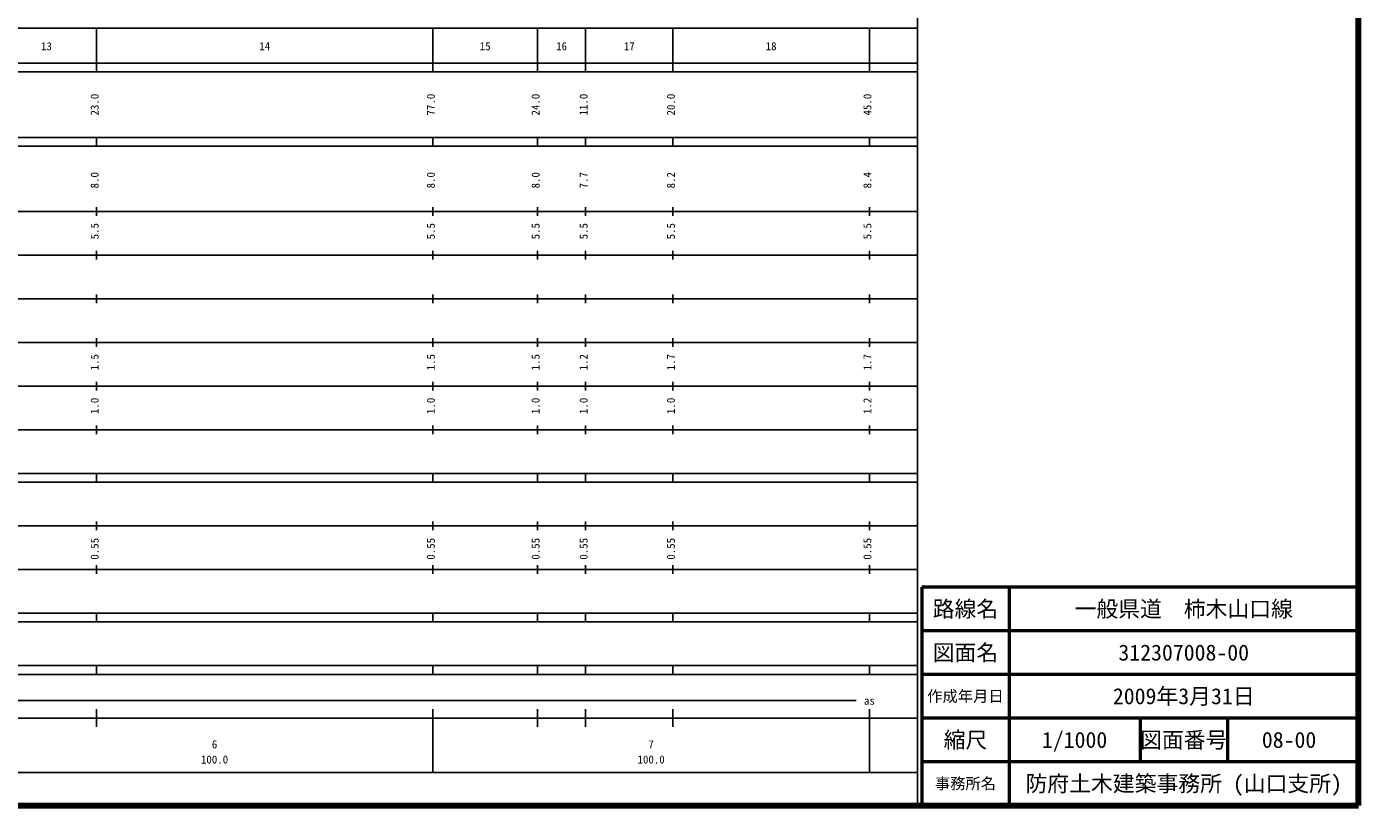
# Model space of a CAD drawing. Units: millimetres on the paper, enlarged 1000 times. Extents: x 40000 to 680000, y 20000 to 380000.
# Drawn here: x 374959 to 680000, y 20000 to 198357 of the extents above; entities that cross this region are included whole.
import ezdxf
from ezdxf.enums import TextEntityAlignment as Align

# ---------------------------------------------------------------- set-up
doc = ezdxf.new("R2010")
doc.units = ezdxf.units.MM
doc.header["$LTSCALE"] = 1000
for name, color, linetype, lineweight in [('M-TTL', 2, 'Continuous', 140), ('M-TTL-BAND', 7, 'Continuous', 25), ('M-TTL-FRAM', 2, 'Continuous', 50), ('M-TTL-LINE', 7, 'Continuous', 50)]:
    doc.layers.add(name, color=color, linetype=linetype, lineweight=lineweight)
doc.layers.add('M-TTL-TXT', color=7, linetype='Continuous')
doc.styles.add('ＭＳ ゴシック', font='')
doc.styles.get('ＭＳ ゴシック').set_extended_font_data('MS Gothic')

msp = doc.modelspace()

# ---------------------------------------------------------------- linework, layer by layer
at = {"layer": 'M-TTL'}
for p, q in [((680000, 20000), (680000, 380000)), ((40000, 20000), (680000, 20000))]:
    msp.add_line(p, q, dxfattribs=at)
at = {"layer": 'M-TTL-BAND'}
for p, q in [((579000, 20000), (579000, 370000)), ((68000, 198000), (579000, 198000)), ((391000, 188000), (391000, 198000)), ((468000, 188000), (468000, 198000)), ((492000, 188000), (492000, 198000)), ((503000, 188000), (503000, 198000)), ((523000, 188000), (523000, 198000)), ((568000, 188000), (568000, 198000)), ((40000, 190000), (579000, 190000)), ((40000, 188000), (579000, 188000)), ((40000, 173000), (579000, 173000)), ((40000, 171000), (579000, 171000)), ((391000, 171000), (391000, 173000)), ((468000, 171000), (468000, 173000)), ((492000, 171000), (492000, 173000)), ((503000, 171000), (503000, 173000)), ((523000, 171000), (523000, 173000)), ((568000, 171000), (568000, 173000)), ((40000, 156000), (579000, 156000)), ((391000, 155000), (391000, 157000)), ((468000, 155000), (468000, 157000)), ((492000, 155000), (492000, 157000)), ((503000, 155000), (503000, 157000)), ((523000, 155000), (523000, 157000)), ((568000, 155000), (568000, 157000)), ((391000, 145000), (391000, 147000)), ((468000, 145000), (468000, 147000)), ((492000, 145000), (492000, 147000)), ((503000, 145000), (503000, 147000)), ((523000, 145000), (523000, 147000)), ((568000, 145000), (568000, 147000)), ((46000, 146000), (579000, 146000)), ((52000, 136000), (579000, 136000)), ((391000, 135000), (391000, 137000)), ((468000, 135000), (468000, 137000)), ((492000, 135000), (492000, 137000)), ((503000, 135000), (503000, 137000)), ((523000, 135000), (523000, 137000)), ((568000, 135000), (568000, 137000)), ((46000, 126000), (579000, 126000)), ((391000, 125000), (391000, 127000)), ((468000, 125000), (468000, 127000)), ((492000, 125000), (492000, 127000)), ((503000, 125000), (503000, 127000)), ((523000, 125000), (523000, 127000)), ((568000, 125000), (568000, 127000)), ((52000, 116000), (579000, 116000)), ((391000, 115000), (391000, 117000)), ((468000, 115000), (468000, 117000)), ((492000, 115000), (492000, 117000)), ((503000, 115000), (503000, 117000)), ((523000, 115000), (523000, 117000)), ((568000, 115000), (568000, 117000)), ((391000, 105000), (391000, 107000)), ((468000, 105000), (468000, 107000)), ((492000, 105000), (492000, 107000)), ((503000, 105000), (503000, 107000)), ((523000, 105000), (523000, 107000)), ((568000, 105000), (568000, 107000)), ((46000, 106000), (579000, 106000)), ((40000, 96000), (579000, 96000)), ((391000, 94000), (391000, 96000)), ((468000, 94000), (468000, 96000)), ((492000, 94000), (492000, 96000)), ((503000, 94000), (503000, 96000)), ((523000, 94000), (523000, 96000)), ((568000, 94000), (568000, 96000)), ((40000, 94000), (579000, 94000)), ((49000, 84000), (579000, 84000)), ((391000, 83000), (391000, 85000)), ((468000, 83000), (468000, 85000)), ((492000, 83000), (492000, 85000)), ((503000, 83000), (503000, 85000)), ((523000, 83000), (523000, 85000)), ((568000, 83000), (568000, 85000)), ((40000, 74000), (579000, 74000)), ((391000, 73000), (391000, 75000)), ((468000, 73000), (468000, 75000)), ((492000, 73000), (492000, 75000)), ((503000, 73000), (503000, 75000)), ((523000, 73000), (523000, 75000)), ((568000, 73000), (568000, 75000)), ((40000, 64000), (579000, 64000)), ((40000, 62000), (579000, 62000)), ((391000, 62000), (391000, 64000)), ((468000, 62000), (468000, 64000)), ((492000, 62000), (492000, 64000)), ((503000, 62000), (503000, 64000)), ((523000, 62000), (523000, 64000)), ((568000, 62000), (568000, 64000)), ((40000, 52000), (579000, 52000)), ((391000, 50000), (391000, 52000)), ((468000, 50000), (468000, 52000)), ((492000, 50000), (492000, 52000)), ((503000, 50000), (503000, 52000)), ((523000, 50000), (523000, 52000)), ((568000, 50000), (568000, 52000)), ((40000, 50000), (579000, 50000)), ((71000, 44000), (565000, 44000)), ((40000, 40000), (579000, 40000)), ((391000, 38000), (391000, 42000)), ((468000, 27500), (468000, 42000)), ((492000, 38000), (492000, 42000)), ((503000, 38000), (503000, 42000)), ((523000, 38000), (523000, 42000)), ((568000, 27500), (568000, 42000)), ((68000, 27500), (579000, 27500))]:
    msp.add_line(p, q, dxfattribs=at)
at = {"layer": 'M-TTL-FRAM'}
for p, q in [((680000, 70000), (580000, 70000)), ((580000, 70000), (580000, 20000))]:
    msp.add_line(p, q, dxfattribs=at)
at = {"layer": 'M-TTL-LINE'}
for p, q in [((600000, 70000), (600000, 20000)), ((680000, 60000), (580000, 60000)), ((680000, 50000), (580000, 50000)), ((680000, 40000), (580000, 40000)), ((630000, 40000), (630000, 30000)), ((650000, 40000), (650000, 30000)), ((680000, 30000), (580000, 30000))]:
    msp.add_line(p, q, dxfattribs=at)

# ---------------------------------------------------------------- texts
at = {"layer": 'M-TTL-BAND', "style": 'ＭＳ ゴシック'}
for s, p in [('13', (379500, 192405)), ('14', (429500, 192405)), ('15', (480000, 192405)), ('16', (497500, 192405)), ('17', (513000, 192405)), ('18', (545500, 192405)), ('as', (568000, 42500)), ('6', (418000, 32523)), ('7', (518000, 32523)), ('100.0', (418000, 29033)), ('100.0', (518000, 29033))]:
    msp.add_text(s, height=1833, dxfattribs=at).set_placement(p, align=Align.BOTTOM_CENTER)
for s, p in [('23.0', (392000, 180500)), ('77.0', (469000, 180500)), ('24.0', (493000, 180500)), ('11.0', (504000, 180500)), ('20.0', (524000, 180500)), ('45.0', (569000, 180500)), ('8.0', (392000, 163174)), ('8.0', (469000, 163174)), ('8.0', (493000, 163174)), ('7.7', (504000, 163174)), ('8.2', (524000, 163174)), ('8.4', (569000, 163174)), ('5.5', (392000, 151500)), ('5.5', (469000, 151500)), ('5.5', (493000, 151500)), ('5.5', (504000, 151500)), ('5.5', (524000, 151500)), ('5.5', (569000, 151500)), ('1.5', (392000, 121500)), ('1.5', (469000, 121500)), ('1.5', (493000, 121500)), ('1.2', (504000, 121500)), ('1.7', (524000, 121500)), ('1.7', (569000, 121500)), ('1.0', (392000, 111500)), ('1.0', (469000, 111500)), ('1.0', (493000, 111500)), ('1.0', (504000, 111500)), ('1.0', (524000, 111500)), ('1.2', (569000, 111500)), ('0.55', (392000, 78764)), ('0.55', (469000, 78764)), ('0.55', (493000, 78764)), ('0.55', (504000, 78764)), ('0.55', (524000, 78764)), ('0.55', (569000, 78764))]:
    msp.add_text(s, height=1833, rotation=90, dxfattribs=at).set_placement(p, align=Align.BOTTOM_CENTER)
at = {"layer": 'M-TTL-TXT', "style": 'ＭＳ ゴシック'}
for s, height, p in [('路線名', 3666, (590000, 65000)), ('一般県道\u3000柿木山口線', 3666, (640000, 65000)), ('図面名', 3666, (590000, 55000)), ('312307008-00', 3666, (640000, 55000)), ('作成年月日', 2566, (590000, 45000)), ('2009年3月31日', 3666, (640000, 45000)), ('縮尺', 3666, (590000, 35000)), ('1/1000', 3666, (615000, 35000)), ('図面番号', 3666, (640000, 35000)), ('08-00', 3666, (664125, 35000)), ('事務所名', 2566, (590000, 25000)), ('防府土木建築事務所 (山口支所)', 3666, (640000, 25000))]:
    msp.add_text(s, height=height, dxfattribs=at).set_placement(p, align=Align.MIDDLE_CENTER)

doc.saveas('drawing.dxf')
